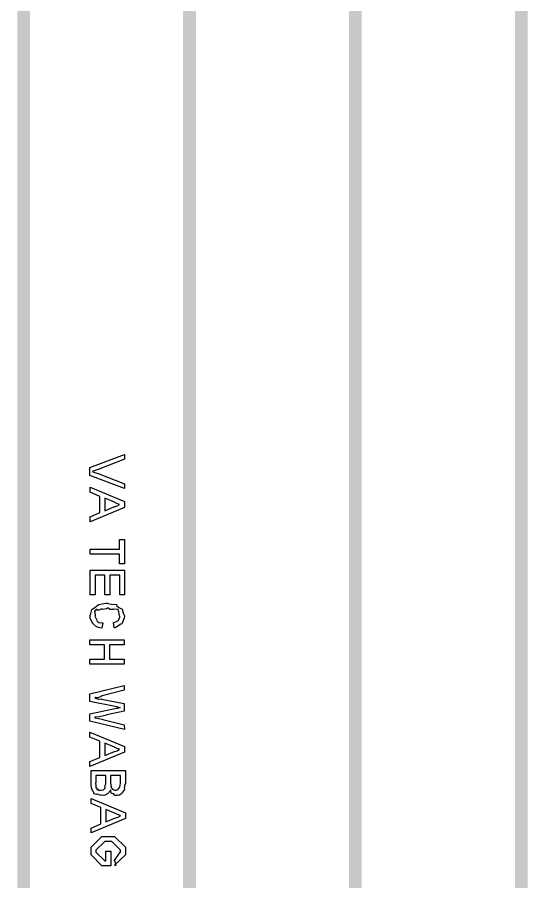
# Model space of a CAD drawing. Extents: x 0.1 to 11.6, y 0.3 to 16.2.
# Drawn here: x 2.127 to 2.922, y 1.379 to 2.727 of the extents above; entities that cross this region are included whole.
import ezdxf

# ---------------------------------------------------------------- set-up
doc = ezdxf.new("R2010")
doc.units = 0
doc.layers.get('0').update_dxf_attribs({"linetype": 'CONTINUOUS'})

msp = doc.modelspace()

# ---------------------------------------------------------------- linework, layer by layer
at = {"color": 0, "const_width": 0.02}
for points in [[(2.13667, 0.530003), (2.13667, 4.18001)], [(2.39501, 0.530003), (2.39501, 4.18001)], [(2.65332, 0.530003), (2.65332, 4.18001)], [(2.91168, 0.530003), (2.91168, 4.18001)]]:
    msp.add_lwpolyline(points, dxfattribs=at)
at = {"color": 0}
for points in [[(2.23986, 2.02458), (2.29346, 2.04476), (2.29346, 2.0376), (2.25288, 2.02154), (2.25125, 2.02106), (2.24642, 2.01942), (2.24442, 2.01872), (2.24376, 2.0185), (2.24419, 2.01818), (2.25211, 2.01557), (2.25288, 2.01525), (2.29346, 1.99919), (2.29346, 1.99203), (2.23986, 2.01221), (2.23986, 2.02458)], [(2.23996, 1.99382), (2.29357, 1.97146), (2.29357, 1.96257), (2.23996, 1.94021), (2.23996, 1.94781), (2.25537, 1.95432), (2.25537, 1.97971), (2.23996, 1.98622), (2.23996, 1.99382)], [(2.26297, 1.97667), (2.26297, 1.95736), (2.27815, 1.96386), (2.27826, 1.9636), (2.28222, 1.96468), (2.28581, 1.96707), (2.28597, 1.96712), (2.2851, 1.96724), (2.27875, 1.97006), (2.27794, 1.97038), (2.26297, 1.97667)], [(2.24007, 1.89725), (2.28608, 1.89725), (2.28608, 1.91265), (2.29368, 1.91265), (2.29368, 1.87424), (2.28608, 1.87424), (2.28608, 1.88965), (2.24007, 1.88965), (2.24007, 1.89725)], [(2.24018, 1.86436), (2.29378, 1.86436), (2.29378, 1.82596), (2.28618, 1.82596), (2.28618, 1.85656), (2.27078, 1.85656), (2.27078, 1.82596), (2.26318, 1.82596), (2.26318, 1.85656), (2.24778, 1.85656), (2.24778, 1.82596), (2.24018, 1.82596), (2.24018, 1.86436)], [(2.25999, 1.78239), (2.25846, 1.77458), (2.25663, 1.77414), (2.25, 1.7761), (2.24556, 1.78054), (2.24479, 1.78131), (2.24365, 1.7819), (2.24024, 1.78993), (2.24024, 1.7926), (2.24024, 1.79378), (2.24104, 1.79725), (2.24294, 1.80333), (2.24349, 1.8041), (2.24376, 1.80387), (2.24729, 1.80658), (2.25239, 1.81044), (2.25347, 1.81082), (2.25347, 1.81082), (2.25851, 1.81196), (2.26514, 1.81299), (2.26736, 1.81299), (2.26764, 1.8125), (2.27333, 1.81158), (2.28049, 1.81082), (2.28147, 1.81039), (2.28136, 1.80963), (2.28504, 1.80664), (2.29004, 1.8036), (2.29058, 1.80279), (2.29036, 1.80132), (2.29189, 1.7965), (2.29383, 1.79324), (2.29383, 1.79215), (2.29297, 1.79031), (2.29124, 1.7844), (2.2901, 1.78174), (2.2895, 1.78108), (2.28814, 1.78017), (2.27886, 1.7749), (2.27756, 1.77458), (2.27626, 1.78239), (2.27642, 1.78233), (2.28342, 1.78586), (2.28385, 1.78629), (2.28385, 1.78629), (2.28624, 1.79101), (2.28624, 1.7926), (2.28586, 1.79346), (2.28494, 1.79964), (2.28342, 1.80371), (2.28342, 1.80365), (2.28304, 1.80306), (2.27718, 1.80387), (2.27647, 1.8041), (2.27533, 1.8035), (2.27094, 1.8035), (2.26822, 1.80518), (2.26736, 1.80518), (2.26574, 1.80442), (2.26014, 1.80333), (2.2576, 1.8041), (2.25694, 1.80387), (2.25618, 1.80306), (2.25256, 1.80176), (2.25037, 1.80333), (2.25, 1.80344), (2.24908, 1.8029), (2.24713, 1.80003), (2.24783, 1.79497), (2.24783, 1.79324), (2.24729, 1.79269), (2.25032, 1.78679), (2.25086, 1.78629), (2.25065, 1.78581), (2.25331, 1.78304), (2.25896, 1.78261), (2.25999, 1.78239)], [(2.23958, 1.75624), (2.29318, 1.75624), (2.29318, 1.74843), (2.27018, 1.74843), (2.27018, 1.72564), (2.29318, 1.72564), (2.29318, 1.71783), (2.23958, 1.71783), (2.23958, 1.72564), (2.26258, 1.72564), (2.26258, 1.74843), (2.23958, 1.74843), (2.23958, 1.75624)], [(2.23975, 1.67165), (2.29335, 1.6849), (2.29335, 1.67731), (2.25863, 1.66862), (2.25738, 1.66754), (2.25233, 1.66575), (2.24826, 1.66601), (2.24735, 1.66581), (2.24815, 1.66482), (2.25342, 1.66336), (2.25749, 1.66374), (2.25776, 1.66362), (2.29335, 1.65647), (2.29335, 1.64453), (2.26622, 1.63911), (2.26346, 1.63796), (2.25467, 1.63574), (2.24875, 1.63547), (2.24735, 1.63519), (2.24767, 1.6345), (2.25879, 1.63226), (2.25993, 1.63194), (2.29335, 1.62349), (2.29357, 1.6161), (2.23975, 1.62935), (2.23975, 1.64085), (2.28097, 1.64931), (2.28097, 1.64931), (2.28342, 1.64936), (2.28597, 1.65039), (2.28683, 1.65039), (2.28597, 1.6499), (2.28207, 1.65136), (2.28162, 1.65147), (2.23975, 1.65994), (2.23975, 1.67165)], [(2.23986, 1.61203), (2.29346, 1.58968), (2.29346, 1.58079), (2.23986, 1.55843), (2.23986, 1.56603), (2.25526, 1.57254), (2.25526, 1.59793), (2.23986, 1.60444), (2.23986, 1.61203)], [(2.26286, 1.59489), (2.26286, 1.57557), (2.27806, 1.58208), (2.27815, 1.58182), (2.28211, 1.5829), (2.28569, 1.58529), (2.28586, 1.58535), (2.285, 1.58544), (2.27864, 1.58828), (2.27783, 1.5886), (2.26286, 1.59489)], [(2.24149, 1.55231), (2.29508, 1.55231), (2.29508, 1.5319), (2.29428, 1.53022), (2.29318, 1.52458), (2.29372, 1.52246), (2.29357, 1.52192), (2.29258, 1.52115), (2.29025, 1.51818), (2.28928, 1.51639), (2.28879, 1.51606), (2.28808, 1.51514), (2.285, 1.51303), (2.2831, 1.51389), (2.2825, 1.51389), (2.28147, 1.51346), (2.27783, 1.51329), (2.27707, 1.51574), (2.27664, 1.51606), (2.2761, 1.51579), (2.27311, 1.51714), (2.27235, 1.52149), (2.27208, 1.52214), (2.2716, 1.52115), (2.26747, 1.51644), (2.26687, 1.51606), (2.26568, 1.51508), (2.26139, 1.51303), (2.25896, 1.51389), (2.25819, 1.51389), (2.25726, 1.51313), (2.25114, 1.51519), (2.2506, 1.5154), (2.24978, 1.51503), (2.24631, 1.51579), (2.2455, 1.51893), (2.24517, 1.51932), (2.24457, 1.51958), (2.24251, 1.52419), (2.24235, 1.52474), (2.24214, 1.52474), (2.24149, 1.53076), (2.24149, 1.53276), (2.24149, 1.55231)], [(2.24908, 1.54449), (2.24908, 1.53276), (2.24858, 1.53239), (2.24924, 1.52886), (2.24929, 1.52865), (2.24892, 1.52794), (2.24881, 1.52539), (2.25043, 1.52522), (2.2506, 1.52496), (2.25032, 1.52463), (2.25043, 1.52279), (2.25271, 1.52274), (2.25299, 1.52257), (2.25288, 1.52251), (2.25336, 1.52143), (2.25597, 1.52171), (2.25689, 1.52171), (2.25717, 1.52143), (2.26069, 1.52208), (2.26101, 1.52214), (2.26101, 1.52214), (2.26351, 1.52474), (2.26361, 1.52518), (2.26361, 1.52518), (2.26324, 1.5275), (2.26449, 1.53131), (2.26449, 1.53256), (2.26449, 1.54449), (2.24908, 1.54449)], [(2.27208, 1.54449), (2.27208, 1.53342), (2.27181, 1.53256), (2.27262, 1.52724), (2.27274, 1.52692), (2.27257, 1.5261), (2.27479, 1.52322), (2.27513, 1.523), (2.27513, 1.523), (2.27854, 1.52171), (2.27968, 1.52171), (2.27968, 1.52171), (2.2806, 1.52165), (2.28369, 1.52279), (2.28401, 1.523), (2.28401, 1.523), (2.28651, 1.5261), (2.28662, 1.52647), (2.28662, 1.52647), (2.28749, 1.53233), (2.28749, 1.53429), (2.28749, 1.54449), (2.27208, 1.54449)], [(2.2416, 1.50851), (2.29519, 1.48617), (2.29519, 1.47726), (2.2416, 1.45492), (2.2416, 1.46251), (2.257, 1.46903), (2.257, 1.49442), (2.2416, 1.50092), (2.2416, 1.50851)], [(2.2646, 1.49137), (2.2646, 1.47206), (2.27979, 1.47857), (2.27989, 1.47831), (2.28385, 1.47939), (2.28743, 1.48178), (2.2876, 1.48182), (2.28674, 1.48193), (2.28039, 1.48475), (2.27957, 1.48508), (2.2646, 1.49137)], [(2.26465, 1.4266), (2.27225, 1.4266), (2.27225, 1.4036), (2.25857, 1.4036), (2.24164, 1.42051), (2.24164, 1.42421), (2.24164, 1.43267), (2.25857, 1.4496), (2.26812, 1.4496), (2.27832, 1.4496), (2.29525, 1.43267), (2.29525, 1.42486), (2.29525, 1.42074), (2.27832, 1.40446), (2.28049, 1.40446), (2.27854, 1.4114), (2.27767, 1.4114), (2.28765, 1.42529), (2.28765, 1.42486), (2.28765, 1.42811), (2.27376, 1.44179), (2.26833, 1.44179), (2.26313, 1.44179), (2.24924, 1.42811), (2.24924, 1.42486), (2.24924, 1.42508), (2.26313, 1.41118), (2.26465, 1.41118), (2.26465, 1.4266)]]:
    msp.add_lwpolyline(points, close=True, dxfattribs=at)

doc.saveas('drawing.dxf')
